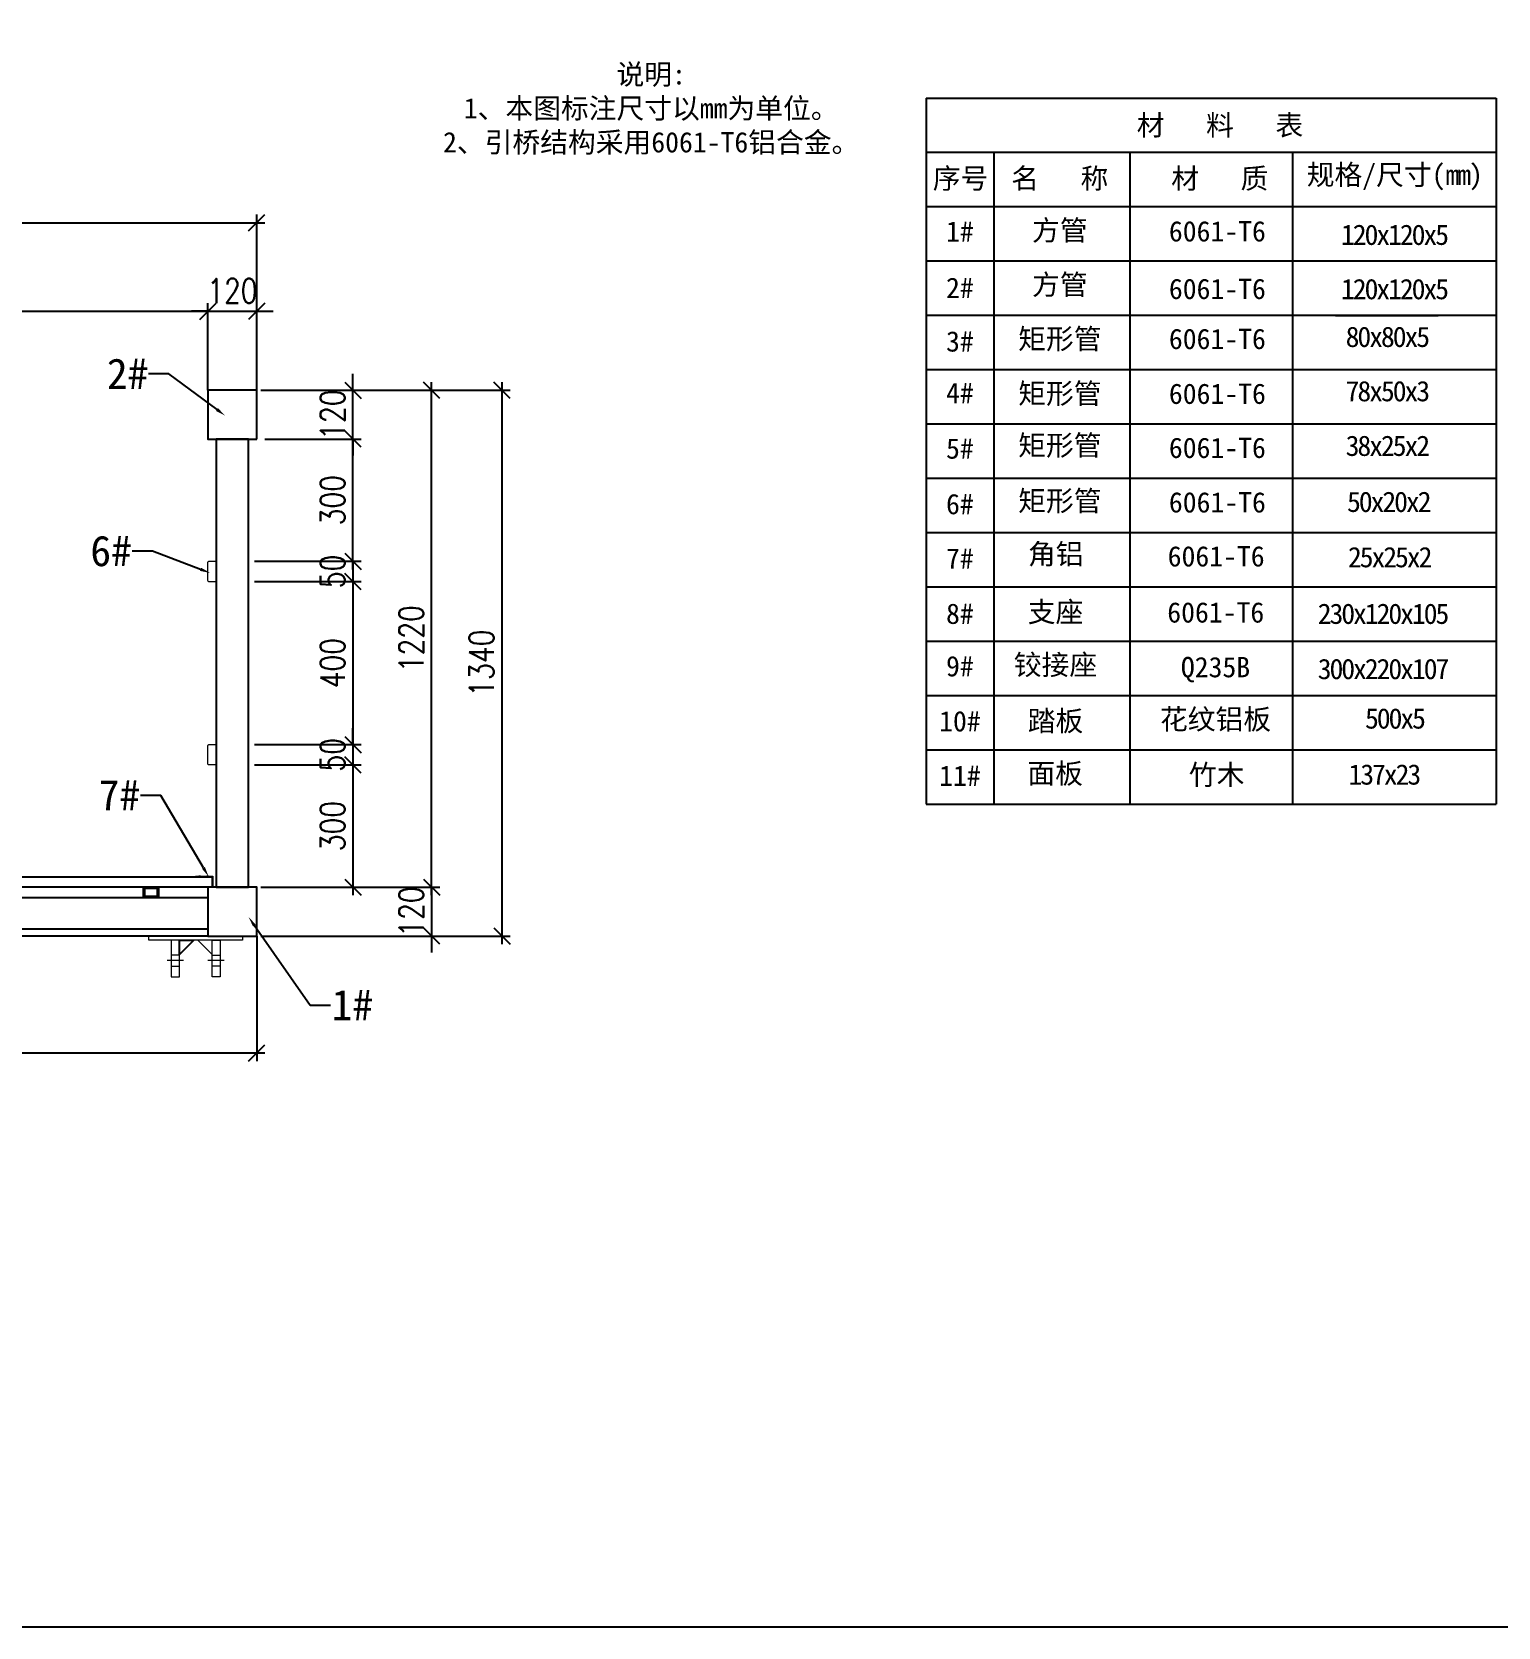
# Model space of a CAD drawing. Extents: x 8796 to 116961, y 24572 to 132726.
# Drawn here: x 50813 to 61614, y 32781 to 44529 of the extents above; entities that cross this region are included whole.
import ezdxf
from ezdxf import colors
from ezdxf.entities.mleader import LeaderData, LeaderLine
from ezdxf.math import Vec2, Vec3

# ---------------------------------------------------------------- set-up
doc = ezdxf.new("R2010")
doc.units = 0
doc.header["$LTSCALE"] = 1000
doc.header["$MEASUREMENT"] = 0
doc.linetypes.add('DASHDOT', pattern=[1, 0.5, -0.25, 0, -0.25])
for name, color, linetype, lineweight in [('图框', 7, 'Continuous', 13), ('型材', 7, 'Continuous', 15), ('结构', 52, 'Continuous', 18)]:
    doc.layers.add(name, color=color, linetype=linetype, lineweight=lineweight)
for name, color, linetype in [('文字', 7, 'Continuous'), ('标注', 9, 'Continuous'), ('连接端梁', 130, 'Continuous'), ('铝横梁', 220, 'Continuous'), ('铝通', 4, 'Continuous'), ('面板', 44, 'Continuous')]:
    doc.layers.add(name, color=color, linetype=linetype)
doc.styles.add('Arial', font='')
doc.styles.add('HZTXT', font='txtw.shx', dxfattribs={"width": 0.8, "bigfont": 'hztxtw.shx'})
doc.styles.get('Arial').set_extended_font_data('STXihei')
doc.dimstyles.new('DIM-40-SC0.5', dxfattribs={"dimscale": 40, "dimtxt": 3, "dimasz": 2, "dimexe": 1, "dimexo": 1, "dimgap": 1, "dimtad": 1, "dimdec": 1, "dimlfac": 0.5, "dimdsep": 46, "dimtxsty": 'HZTXT', "dimblk": 'OBLIQUE', "dimcen": 0, "dimdle": 1, "dimclrd": 9, "dimclre": 9, "dimclrt": 2, "dimadec": 1, "dimazin": 0, "dimtfac": 1, "dimtdec": 1, "dimtix": 1, "dimtmove": 2, "dimatfit": 3, "dimldrblk": 'OBLIQUE', "dimfxl": 0, "dimtolj": 1, "dimtzin": 0, "dimarcsym": 0})

# ---------------------------------------------------------------- blocks, each defined once
blk = doc.blocks.new('_Oblique')
at = {"color": 0, "linetype": 'ByBlock', "lineweight": -2}
blk.add_line((-0.5, -0.5), (0.5, 0.5), dxfattribs=at)
blk = doc.blocks.new('*D306')
at = {"layer": 'Defpoints', "color": 0, "transparency": 16777216}
for p in [(45439.6, 43591.7), (40919.6, 43163.8), (45439.6, 43163.8)]:
    blk.add_point(p, dxfattribs=at)
at = {"layer": '标注', "color": 9, "lineweight": -2, "transparency": 16777216}
for p, q in [((40919.6, 43203.8), (40919.6, 43631.7)), ((45439.6, 43203.8), (45439.6, 43631.7)), ((40879.6, 43591.7), (45479.6, 43591.7))]:
    blk.add_line(p, q, dxfattribs=at)
at = {"layer": '标注', "color": 9, "lineweight": -2, "transparency": 16777216, "xscale": 80, "yscale": 80, "zscale": 80, "rotation": 180}
blk.add_blockref('_Oblique', (40919.6, 43591.7), dxfattribs=at)
at = {"layer": '标注', "color": 9, "lineweight": -2, "transparency": 16777216, "xscale": 80, "yscale": 80, "zscale": 80}
blk.add_blockref('_Oblique', (45439.6, 43591.7), dxfattribs=at)
at = {"layer": '标注', "color": 2, "transparency": 16777216, "insert": (43179.6, 43691.7), "char_height": 120, "attachment_point": 5, "style": 'HZTXT'}
blk.add_mtext('\\A1;2260', dxfattribs=at)
blk = doc.blocks.new('*D307')
at = {"layer": 'Defpoints', "color": 0, "transparency": 16777216}
for p in [(45679.6, 43591.7), (45439.6, 43163.8, 0), (45679.6, 43145.8)]:
    blk.add_point(p, dxfattribs=at)
at = {"layer": '标注', "color": 9, "lineweight": -2, "transparency": 16777216}
for p, q in [((45439.6, 43203.8), (45439.6, 43631.7)), ((45679.6, 43185.8), (45679.6, 43631.7)), ((45439.6, 43591.7), (45359.6, 43591.7)), ((45439.6, 43591.7), (45679.6, 43591.7)), ((45679.6, 43591.7), (45759.6, 43591.7))]:
    blk.add_line(p, q, dxfattribs=at)
at = {"layer": '标注', "color": 9, "lineweight": -2, "transparency": 16777216, "xscale": 80, "yscale": 80, "zscale": 80}
blk.add_blockref('_Oblique', (45439.6, 43591.7), dxfattribs=at)
at = {"layer": '标注', "color": 9, "lineweight": -2, "transparency": 16777216, "xscale": 80, "yscale": 80, "zscale": 80, "rotation": 180}
blk.add_blockref('_Oblique', (45679.6, 43591.7), dxfattribs=at)
at = {"layer": '标注', "color": 2, "transparency": 16777216, "insert": (45559.6, 43691.7), "char_height": 120, "attachment_point": 5, "style": 'HZTXT'}
blk.add_mtext('\\A1;120', dxfattribs=at)
blk = doc.blocks.new('*D308')
at = {"layer": 'Defpoints', "color": 0, "transparency": 16777216}
for p in [(45679.6, 44026.3), (40679.6, 43163.8), (45679.6, 43163.8)]:
    blk.add_point(p, dxfattribs=at)
at = {"layer": '标注', "color": 9, "lineweight": -2, "transparency": 16777216}
for p, q in [((40639.6, 44026.3), (45719.6, 44026.3)), ((40679.6, 43203.8), (40679.6, 44066.3)), ((45679.6, 43203.8), (45679.6, 44066.3))]:
    blk.add_line(p, q, dxfattribs=at)
at = {"layer": '标注', "color": 9, "lineweight": -2, "transparency": 16777216, "xscale": 80, "yscale": 80, "zscale": 80, "rotation": 180}
blk.add_blockref('_Oblique', (40679.6, 44026.3), dxfattribs=at)
at = {"layer": '标注', "color": 9, "lineweight": -2, "transparency": 16777216, "xscale": 80, "yscale": 80, "zscale": 80}
blk.add_blockref('_Oblique', (45679.6, 44026.3), dxfattribs=at)
at = {"layer": '标注', "color": 2, "transparency": 16777216, "insert": (43179.6, 44126.3), "char_height": 120, "attachment_point": 5, "style": 'HZTXT'}
blk.add_mtext('\\A1;2500', dxfattribs=at)
blk = doc.blocks.new('*D309')
at = {"layer": 'Defpoints', "color": 0, "transparency": 16777216}
for p in [(40679.6, 40563.8), (45679.6, 40563.8), (45679.6, 39950)]:
    blk.add_point(p, dxfattribs=at)
at = {"layer": '标注', "color": 9, "lineweight": -2, "transparency": 16777216}
for p, q in [((40679.6, 40523.8), (40679.6, 39910)), ((45679.6, 40523.8), (45679.6, 39910)), ((40639.6, 39950), (45719.6, 39950))]:
    blk.add_line(p, q, dxfattribs=at)
at = {"layer": '标注', "color": 9, "lineweight": -2, "transparency": 16777216, "xscale": 80, "yscale": 80, "zscale": 80, "rotation": 180}
blk.add_blockref('_Oblique', (40679.6, 39950), dxfattribs=at)
at = {"layer": '标注', "color": 9, "lineweight": -2, "transparency": 16777216, "xscale": 80, "yscale": 80, "zscale": 80}
blk.add_blockref('_Oblique', (45679.6, 39950), dxfattribs=at)
at = {"layer": '标注', "color": 2, "transparency": 16777216, "insert": (43179.6, 40050), "char_height": 120, "attachment_point": 5, "style": 'HZTXT'}
blk.add_mtext('\\A1;2500', dxfattribs=at)
blk = doc.blocks.new('*D310')
at = {"layer": 'Defpoints', "color": 0, "transparency": 16777216}
for p in [(45659.5, 43203.8, 0), (46538.1, 43203.8), (45659.5, 40763.8)]:
    blk.add_point(p, dxfattribs=at)
at = {"layer": '标注', "color": 9, "lineweight": -2, "transparency": 16777216}
for p, q in [((46538.1, 40723.8), (46538.1, 43243.8)), ((45699.5, 43203.8), (46578.1, 43203.8)), ((45699.5, 40763.8), (46578.1, 40763.8))]:
    blk.add_line(p, q, dxfattribs=at)
at = {"layer": '标注', "color": 9, "lineweight": -2, "transparency": 16777216, "xscale": 80, "yscale": 80, "zscale": 80}
for p, rotation in [((46538.1, 43203.8), 90), ((46538.1, 40763.8), 270)]:
    blk.add_blockref('_Oblique', p, dxfattribs=dict(at, rotation=rotation))
at = {"layer": '标注', "color": 2, "transparency": 16777216, "insert": (46438.1, 41983.8), "char_height": 120, "attachment_point": 5, "rotation": 90, "style": 'HZTXT'}
blk.add_mtext('\\A1;1220', dxfattribs=at)
blk = doc.blocks.new('*D311')
at = {"layer": 'Defpoints', "color": 0, "transparency": 16777216}
for p in [(45659.5, 43203.8, 0), (45659.5, 40523.8, 0), (46883.2, 40523.8)]:
    blk.add_point(p, dxfattribs=at)
at = {"layer": '标注', "color": 9, "lineweight": -2, "transparency": 16777216}
for p, q in [((46883.2, 43243.8), (46883.2, 40483.8)), ((45699.5, 43203.8), (46923.2, 43203.8)), ((45699.5, 40523.8), (46923.2, 40523.8))]:
    blk.add_line(p, q, dxfattribs=at)
at = {"layer": '标注', "color": 9, "lineweight": -2, "transparency": 16777216, "xscale": 80, "yscale": 80, "zscale": 80}
for p, rotation in [((46883.2, 43203.8), 90), ((46883.2, 40523.8), 270)]:
    blk.add_blockref('_Oblique', p, dxfattribs=dict(at, rotation=rotation))
at = {"layer": '标注', "color": 2, "transparency": 16777216, "insert": (46783.2, 41863.8), "char_height": 120, "attachment_point": 5, "rotation": 90, "style": 'HZTXT'}
blk.add_mtext('\\A1;1340', dxfattribs=at)
blk = doc.blocks.new('*D312')
at = {"layer": 'Defpoints', "color": 0, "transparency": 16777216}
for p in [(45659.5, 40763.8, 0), (45659.5, 40523.8), (46538.1, 40523.8)]:
    blk.add_point(p, dxfattribs=at)
at = {"layer": '标注', "color": 9, "lineweight": -2, "transparency": 16777216}
for p, q in [((46538.1, 40763.8), (46538.1, 40843.8)), ((45699.5, 40763.8), (46578.1, 40763.8)), ((46538.1, 40763.8), (46538.1, 40523.8)), ((45699.5, 40523.8), (46578.1, 40523.8)), ((46538.1, 40523.8), (46538.1, 40443.8))]:
    blk.add_line(p, q, dxfattribs=at)
at = {"layer": '标注', "color": 9, "lineweight": -2, "transparency": 16777216, "xscale": 80, "yscale": 80, "zscale": 80}
for p, rotation in [((46538.1, 40763.8), 270), ((46538.1, 40523.8), 90)]:
    blk.add_blockref('_Oblique', p, dxfattribs=dict(at, rotation=rotation))
at = {"layer": '标注', "color": 2, "transparency": 16777216, "insert": (46438.1, 40643.8), "char_height": 120, "attachment_point": 5, "rotation": 90, "style": 'HZTXT'}
blk.add_mtext('\\A1;120', dxfattribs=at)
blk = doc.blocks.new('*D281')
at = {"layer": 'Defpoints', "color": 0, "transparency": 16777216}
for p in [(45679.6, 43203.8, 0), (46151.9, 43203.8), (45679.6, 42963.8, 0)]:
    blk.add_point(p, dxfattribs=at)
at = {"layer": '标注', "color": 9, "lineweight": -2, "transparency": 16777216}
for p, q in [((46151.9, 43203.8), (46151.9, 43283.8)), ((45719.6, 43203.8), (46191.9, 43203.8)), ((46151.9, 42963.8), (46151.9, 43203.8)), ((45719.6, 42963.8), (46191.9, 42963.8)), ((46151.9, 42963.8), (46151.9, 42883.8))]:
    blk.add_line(p, q, dxfattribs=at)
at = {"layer": '标注', "color": 9, "lineweight": -2, "transparency": 16777216, "xscale": 80, "yscale": 80, "zscale": 80}
for p, rotation in [((46151.9, 43203.8), 270), ((46151.9, 42963.8), 90)]:
    blk.add_blockref('_Oblique', p, dxfattribs=dict(at, rotation=rotation))
at = {"layer": '标注', "color": 2, "transparency": 16777216, "insert": (46051.9, 43083.8), "char_height": 120, "attachment_point": 5, "rotation": 90, "style": 'HZTXT'}
blk.add_mtext('\\A1;120', dxfattribs=at)
blk = doc.blocks.new('*D282')
at = {"layer": 'Defpoints', "color": 0, "transparency": 16777216}
for p in [(45679.6, 42963.8), (46151.9, 42963.8), (45627.6, 42363.8)]:
    blk.add_point(p, dxfattribs=at)
at = {"layer": '标注', "color": 9, "lineweight": -2, "transparency": 16777216}
for p, q in [((46151.9, 42323.8), (46151.9, 43003.8)), ((45719.6, 42963.8), (46191.9, 42963.8)), ((45667.6, 42363.8), (46191.9, 42363.8))]:
    blk.add_line(p, q, dxfattribs=at)
at = {"layer": '标注', "color": 9, "lineweight": -2, "transparency": 16777216, "xscale": 80, "yscale": 80, "zscale": 80}
for p, rotation in [((46151.9, 42963.8), 90), ((46151.9, 42363.8), 270)]:
    blk.add_blockref('_Oblique', p, dxfattribs=dict(at, rotation=rotation))
at = {"layer": '标注', "color": 2, "transparency": 16777216, "insert": (46051.9, 42663.8), "char_height": 120, "attachment_point": 5, "rotation": 90, "style": 'HZTXT'}
blk.add_mtext('\\A1;300', dxfattribs=at)
blk = doc.blocks.new('*D283')
at = {"layer": 'Defpoints', "color": 0, "transparency": 16777216}
for p in [(45627.6, 41363.8, 0), (45659.5, 40763.8, 0), (46151.9, 40763.8)]:
    blk.add_point(p, dxfattribs=at)
at = {"layer": '标注', "color": 9, "lineweight": -2, "transparency": 16777216}
for p, q in [((45667.6, 41363.8), (46191.9, 41363.8)), ((46151.9, 41403.8), (46151.9, 40723.8)), ((45699.5, 40763.8), (46191.9, 40763.8))]:
    blk.add_line(p, q, dxfattribs=at)
at = {"layer": '标注', "color": 9, "lineweight": -2, "transparency": 16777216, "xscale": 80, "yscale": 80, "zscale": 80}
for p, rotation in [((46151.9, 41363.8), 90), ((46151.9, 40763.8), 270)]:
    blk.add_blockref('_Oblique', p, dxfattribs=dict(at, rotation=rotation))
at = {"layer": '标注', "color": 2, "transparency": 16777216, "insert": (46051.9, 41063.8), "char_height": 120, "attachment_point": 5, "rotation": 90, "style": 'HZTXT'}
blk.add_mtext('\\A1;300', dxfattribs=at)
blk = doc.blocks.new('*D284')
at = {"layer": 'Defpoints', "color": 0, "transparency": 16777216}
for p in [(45627.6, 42363.8), (45627.6, 42263.8), (46151.9, 42263.8)]:
    blk.add_point(p, dxfattribs=at)
at = {"layer": '标注', "color": 9, "lineweight": -2, "transparency": 16777216}
for p, q in [((46151.9, 42363.8), (46151.9, 42443.8)), ((45667.6, 42363.8), (46191.9, 42363.8)), ((46151.9, 42363.8), (46151.9, 42263.8)), ((45667.6, 42263.8), (46191.9, 42263.8)), ((46151.9, 42263.8), (46151.9, 42183.8))]:
    blk.add_line(p, q, dxfattribs=at)
at = {"layer": '标注', "color": 9, "lineweight": -2, "transparency": 16777216, "xscale": 80, "yscale": 80, "zscale": 80}
for p, rotation in [((46151.9, 42363.8), 270), ((46151.9, 42263.8), 90)]:
    blk.add_blockref('_Oblique', p, dxfattribs=dict(at, rotation=rotation))
at = {"layer": '标注', "color": 2, "transparency": 16777216, "insert": (46051.9, 42313.8), "char_height": 120, "attachment_point": 5, "rotation": 90, "style": 'HZTXT'}
blk.add_mtext('\\A1;50', dxfattribs=at)
blk = doc.blocks.new('*D285')
at = {"layer": 'Defpoints', "color": 0, "transparency": 16777216}
for p in [(45627.6, 41463.8), (45627.6, 41363.8), (46151.9, 41363.8)]:
    blk.add_point(p, dxfattribs=at)
at = {"layer": '标注', "color": 9, "lineweight": -2, "transparency": 16777216}
for p, q in [((46151.9, 41463.8), (46151.9, 41543.8)), ((45667.6, 41463.8), (46191.9, 41463.8)), ((46151.9, 41463.8), (46151.9, 41363.8)), ((45667.6, 41363.8), (46191.9, 41363.8)), ((46151.9, 41363.8), (46151.9, 41283.8))]:
    blk.add_line(p, q, dxfattribs=at)
at = {"layer": '标注', "color": 9, "lineweight": -2, "transparency": 16777216, "xscale": 80, "yscale": 80, "zscale": 80}
for p, rotation in [((46151.9, 41463.8), 270), ((46151.9, 41363.8), 90)]:
    blk.add_blockref('_Oblique', p, dxfattribs=dict(at, rotation=rotation))
at = {"layer": '标注', "color": 2, "transparency": 16777216, "insert": (46051.9, 41413.8), "char_height": 120, "attachment_point": 5, "rotation": 90, "style": 'HZTXT'}
blk.add_mtext('\\A1;50', dxfattribs=at)
blk = doc.blocks.new('*D286')
at = {"layer": 'Defpoints', "color": 0, "transparency": 16777216}
for p in [(45627.6, 42263.8), (45627.6, 41463.8, 0), (46151.9, 41463.8)]:
    blk.add_point(p, dxfattribs=at)
at = {"layer": '标注', "color": 9, "lineweight": -2, "transparency": 16777216}
for p, q in [((46151.9, 42303.8), (46151.9, 41423.8)), ((45667.6, 42263.8), (46191.9, 42263.8)), ((45667.6, 41463.8), (46191.9, 41463.8))]:
    blk.add_line(p, q, dxfattribs=at)
at = {"layer": '标注', "color": 9, "lineweight": -2, "transparency": 16777216, "xscale": 80, "yscale": 80, "zscale": 80}
for p, rotation in [((46151.9, 42263.8), 90), ((46151.9, 41463.8), 270)]:
    blk.add_blockref('_Oblique', p, dxfattribs=dict(at, rotation=rotation))
at = {"layer": '标注', "color": 2, "transparency": 16777216, "insert": (46051.9, 41863.8), "char_height": 120, "attachment_point": 5, "rotation": 90, "style": 'HZTXT'}
blk.add_mtext('\\A1;400', dxfattribs=at)
blk = doc.blocks.new('*U530')
blk.add_lwpolyline([(-9.9, 80), (-79.9, 10), (-79.9, 80)], close=True)
at = {"layer": '图框'}
for points in [[(-119.9, -100), (-79.9, -100), (-79.9, 80), (-119.9, 80)], [(10.1, 80), (80.1, 10), (80.1, 80)], [(120.1, -100), (80.1, -100), (80.1, 80), (120.1, 80)]]:
    blk.add_lwpolyline(points, close=True, dxfattribs=at)
at = {"layer": '结构', "color": 1, "linetype": 'DASHDOT', "ltscale": 10}
for p, q in [((-59.9, -20), (-139.8, -20)), ((140.1, -20), (60.2, -20))]:
    blk.add_line(p, q, dxfattribs=at)
at = {"layer": '结构', "color": 3}
blk.add_lwpolyline([(-230, 100), (230, 100), (230, 80), (-230, 80)], close=True, dxfattribs=at)
at = {"layer": '结构', "color": 1, "linetype": 'DASHDOT', "ltscale": 10}
for points in [[(-119.9, -47), (-79.9, -47), (-79.9, 7), (-119.9, 7)], [(120.1, -47), (80.1, -47), (80.1, 7), (120.1, 7)]]:
    blk.add_lwpolyline(points, close=True, dxfattribs=at)
blk = doc.blocks.new('*U531')
at = {"color": 0, "linetype": 'ByBlock', "lineweight": -2, "transparency": 16777216}
for p in [(0, 0), (2200, 0), (4400, 0)]:
    blk.add_blockref('*U530', p, dxfattribs=at)
blk = doc.blocks.new('asfsdfsdfgf')
at = {"elevation": 0}
for points in [[(45197.72, 40763.81), (45121.72, 40763.81), (45121.72, 40713.81), (45197.72, 40713.81)], [(45191.72, 40757.81), (45127.72, 40757.81), (45127.72, 40719.81), (45191.72, 40719.81)]]:
    blk.add_lwpolyline(points, close=True, dxfattribs=at)
at = {"layer": '型材', "elevation": 0}
for points in [[(45444.58, 42263.77, -0.4142136), (45439.58, 42268.77), (45439.58, 42358.77, -0.4142136), (45444.58, 42363.77), (45474.58, 42363.77, -0.4142136), (45479.58, 42358.77), (45479.58, 42268.77, -0.4142136), (45474.58, 42263.77)], [(45444.58, 41363.77, -0.4142136), (45439.58, 41368.77), (45439.58, 41458.77, -0.4142136), (45444.58, 41463.77), (45474.58, 41463.77, -0.4142136), (45479.58, 41458.77), (45479.58, 41368.77, -0.4142136), (45474.58, 41363.77)]]:
    blk.add_lwpolyline(points, format="xyb", close=True, dxfattribs=at)
at = {"layer": '型材', "color": 4, "elevation": 0}
blk.add_lwpolyline([(45441.67, 40819.9, -0.4142136), (45442.8, 40819.9), (45444.67, 40818.04, 0.1989124), (45445.23, 40817.81), (45461.57, 40817.81, -0.4142136), (45463.57, 40815.81), (45463.57, 40770.81, -0.4142136), (45462.57, 40769.81), (45460.57, 40769.81, -0.4142136), (45459.57, 40770.81), (45459.57, 40813.81), (45374.17, 40813.81, -0.6656441), (45373.75, 40814.83, -0.2007367), (45380.87, 40817.81), (45391.92, 40817.81, 0.1989124), (45392.48, 40818.04), (45394.35, 40819.9, -0.4142136), (45395.48, 40819.9), (45397.01, 40818.37, 0.4142136), (45398.14, 40818.37), (45399.67, 40819.9, -0.4142136), (45400.8, 40819.9), (45402.67, 40818.04, 0.1989124), (45403.23, 40817.81), (45433.92, 40817.81, 0.1989124), (45434.48, 40818.04), (45436.35, 40819.9, -0.4142136), (45437.48, 40819.9), (45439.01, 40818.37, 0.4142136), (45440.14, 40818.37)], format="xyb", close=True, dxfattribs=at)
at = {"layer": '连接端梁', "elevation": 0}
blk.add_lwpolyline([(45439.58, 40523.81), (40919.55, 40523.81)], dxfattribs=at)
at = {"layer": '铝横梁', "color": 6, "elevation": 0}
blk.add_lwpolyline([(45639.58, 42963.8), (45479.58, 42963.8), (45479.58, 40763.81), (45639.58, 40763.81)], close=True, dxfattribs=at)
at = {"layer": '铝横梁', "color": 11, "elevation": 0}
blk.add_lwpolyline([(40919.55, 40557.81), (40919.55, 40713.81), (45439.57, 40713.81), (45439.57, 40557.81)], close=True, dxfattribs=at)
at = {"layer": '铝通', "elevation": 0}
for points in [[(45679.58, 42963.8), (45679.58, 43203.8), (45439.58, 43203.8), (45439.58, 42963.8), (45679.58, 42963.8)], [(45679.58, 40523.81), (45679.58, 40763.81), (45439.58, 40763.81), (45439.58, 40523.81), (45679.58, 40523.81)]]:
    blk.add_lwpolyline(points, dxfattribs=at)
at = {"layer": '面板', "elevation": 0}
blk.add_lwpolyline([(40899.55, 40763.81), (40899.55, 40813.81), (45459.57, 40813.81), (45459.57, 40763.81)], close=True, dxfattribs=at)
blk.add_blockref('*U531', (40979.55, 40423.81, 0))
at = {"layer": '标注'}
for base, p1, p2, picture, middle in [((45679.58, 44026.25, 0), (40679.55, 43163.8, 0), (45679.58, 43163.8, 0), '*D308', (43179.56, 44126.25, 0)), ((45439.58, 43591.72, 0), (40919.55, 43163.8, 0), (45439.58, 43163.8, 0), '*D306', (43179.56, 43691.72, 0)), ((45679.58, 43591.72, 0), (45439.58, 43163.8, 0), (45679.58, 43145.8, 0), '*D307', (45559.58, 43691.72, 0)), ((45679.58, 39950.03, 0), (40679.55, 40563.81, 0), (45679.58, 40563.81, 0), '*D309', (43179.56, 40050.03, 0))]:
    dim = blk.add_linear_dim(base=base, p1=p1, p2=p2, dimstyle='DIM-40-SC0.5', dxfattribs=at)
    dim.commit()
    dim.dimension.update_dxf_attribs({"geometry": picture, "text_midpoint": middle})
for base, p1, p2, picture, middle in [((46538.06, 43203.8, 0), (45659.47, 40763.81, 0), (45659.47, 43203.8, 0), '*D310', (46438.06, 41983.8, 0)), ((46883.23, 40523.81, 0), (45659.47, 43203.8, 0), (45659.47, 40523.81, 0), '*D311', (46783.23, 41863.8, 0)), ((46151.87, 43203.8, 0), (45679.58, 42963.8, 0), (45679.58, 43203.8, 0), '*D281', (46051.87, 43083.8, 0)), ((46151.87, 42963.8, 0), (45627.58, 42363.77, 0), (45679.58, 42963.8, 0), '*D282', (46051.87, 42663.79, 0)), ((46151.87, 42263.77, 0), (45627.58, 42363.77, 0), (45627.58, 42263.77, 0), '*D284', (46051.87, 42313.77, 0)), ((46151.87, 41463.77, 0), (45627.58, 42263.77, 0), (45627.58, 41463.77, 0), '*D286', (46051.87, 41863.77, 0)), ((46151.87, 41363.77, 0), (45627.58, 41463.77, 0), (45627.58, 41363.77, 0), '*D285', (46051.87, 41413.77, 0)), ((46151.87, 40763.81, 0), (45627.58, 41363.77, 0), (45659.47, 40763.81, 0), '*D283', (46051.87, 41063.79, 0)), ((46538.06, 40523.81, 0), (45659.47, 40763.81, 0), (45659.47, 40523.81, 0), '*D312', (46438.06, 40643.81, 0))]:
    dim = blk.add_linear_dim(base=base, p1=p1, p2=p2, angle=90, dimstyle='DIM-40-SC0.5', dxfattribs=at)
    dim.commit()
    dim.dimension.update_dxf_attribs({"geometry": picture, "text_midpoint": middle})
at = {"layer": '标注', "color": 6}
ml = blk.add_multileader_mtext('Standard', dxfattribs=at)
ml.set_content('2#', color=6, style='Arial')
ml.set_leader_properties(color=9)
ml.build(insert=Vec2(0, 0))
ml.multileader.update_dxf_attribs({"dogleg_length": 100, "arrow_head_size": 50})
ctx = ml.context
ctx.base_point, ctx.char_height, ctx.arrow_head_size, ctx.landing_gap_size, ctx.plane_origin = Vec3(44896.36, 43284.85, 0), 150, 50, 1, Vec3(44248.36, 43748.58, 0)
ctx.text_align_type = 2
notes = []
notes.append((ctx, [(0, (1, 1, 0), (45248.36, 43284.85, 0), (-1, 0), 100, [(0, [(45524.25, 43078.72, 0)], 0, [])])]))
ctx.mtext.insert, ctx.mtext.alignment, ctx.mtext.flow_direction = Vec3(45147.36, 43359.85, 0), 3, 5
ml = blk.add_multileader_mtext('Standard', dxfattribs=at)
ml.set_content('6#', color=6, style='Arial')
ml.set_leader_properties(color=9)
ml.build(insert=Vec2(0, 0))
ml.multileader.update_dxf_attribs({"dogleg_length": 100, "arrow_head_size": 50})
ctx = ml.context
ctx.base_point, ctx.char_height, ctx.arrow_head_size, ctx.landing_gap_size, ctx.plane_origin = Vec3(44815.03, 42413.14, 0), 150, 50, 1, Vec3(45727.58, 43679.75, 0)
ctx.text_align_type = 2
notes.append((ctx, [(1, (1, 1, 0), (45167.03, 42413.14, 0), (-1, 0), 100, [(0, [(45450.52, 42306.74, 0)], 0, [])])]))
ctx.mtext.insert, ctx.mtext.alignment, ctx.mtext.flow_direction = Vec3(45066.03, 42489.94, 0), 3, 5
ml = blk.add_multileader_mtext('Standard', dxfattribs=at)
ml.set_content('7#', color=6, style='Arial')
ml.set_leader_properties(color=9)
ml.build(insert=Vec2(0, 0))
ml.multileader.update_dxf_attribs({"dogleg_length": 100, "arrow_head_size": 50})
ctx = ml.context
ctx.base_point, ctx.char_height, ctx.arrow_head_size, ctx.landing_gap_size, ctx.plane_origin = Vec3(44856.24, 41213.83, 0), 150, 50, 1, Vec3(46061.56, 42476.48, 0)
ctx.text_align_type = 2
notes.append((ctx, [(1, (1, 1, 0), (45208.24, 41213.83, 0), (-1, 0), 100, [(0, [(45442.97, 40815.54, 0)], 0, [])])]))
ctx.mtext.insert, ctx.mtext.alignment, ctx.mtext.flow_direction = Vec3(45107.24, 41290.64, 0), 3, 5
ml = blk.add_multileader_mtext('Standard', dxfattribs=at)
ml.set_content('1#', color=6, style='Arial')
ml.set_leader_properties(color=9)
ml.build(insert=Vec2(0, 0))
ml.multileader.update_dxf_attribs({"dogleg_length": 100, "arrow_head_size": 50})
ctx = ml.context
ctx.base_point, ctx.char_height, ctx.arrow_head_size, ctx.landing_gap_size, ctx.plane_origin = Vec3(46040.95, 40185.34, 0), 150, 50, 1, Vec3(42771.21, 41041.93, 0)
ctx.text_align_type = 2
notes.append((ctx, [(0, (1, 1, 0), (45940.95, 40185.34, 0), (1, 0), 100, [(0, [(45639.49, 40616.4, 0)], 0, [])])]))
ctx.mtext.insert, ctx.mtext.alignment, ctx.mtext.flow_direction = Vec3(46251.18, 40260.34, 0), 3, 5
for ctx, leaders in notes:
    for number, flags, end, landing, length, lines in leaders:
        leader = LeaderData()
        leader.index, (leader.has_last_leader_line, leader.has_dogleg_vector, leader.attachment_direction) = number, flags
        leader.last_leader_point, leader.dogleg_vector, leader.dogleg_length = Vec3(end), Vec3(landing), length
        for number, points, colour, breaks in lines:
            line = LeaderLine()
            line.index, line.vertices, line.color, line.breaks = number, Vec3.list(points), colors.encode_raw_color(colour), breaks
            leader.lines.append(line)
        ctx.leaders.append(leader)

msp = doc.modelspace()

# ---------------------------------------------------------------- linework, layer by layer
msp.add_lwpolyline([(16939.03, 62433.28), (63225.19, 62433.28), (63225.19, 32781.23), (16939.03, 32781.23)], close=True)
at = {"layer": '文字', "color": 0}
for p, q in [((57400.58, 44042.18, 0), (57400.58, 38842.21, 0)), ((57400.58, 44042.18, 0), (61600.63, 44042.18, 0)), ((61600.63, 44042.18, 0), (61600.63, 38842.21, 0)), ((57400.58, 43642.21, 0), (61600.63, 43642.21, 0)), ((57900.58, 43642.21, 0), (57900.58, 38842.21, 0)), ((58900.61, 43642.21, 0), (58900.61, 38842.21, 0)), ((60100.59, 43642.21, 0), (60100.59, 38842.21, 0)), ((57400.58, 42042.21, 0), (61600.63, 42042.21, 0)), ((57400.58, 41642.21, 0), (61600.63, 41642.21, 0)), ((57400.58, 39242.21, 0), (61600.63, 39242.21, 0)), ((57400.58, 38842.21, 0), (61600.63, 38842.21, 0))]:
    msp.add_line(p, q, dxfattribs=at)

# ---------------------------------------------------------------- block references
at = {"layer": '连接端梁', "color": 0, "xscale": 1.5, "yscale": 1.5, "zscale": 1.5}
msp.add_blockref('asfsdfsdfgf', (-16049.59, -22915.38), dxfattribs=at)

# ---------------------------------------------------------------- texts
at = {"layer": '文字', "color": 0, "insert": (55375.21, 43957.81, 0), "char_height": 150, "attachment_point": 5, "style": 'Arial'}
msp.add_mtext_dynamic_manual_height_columns('{\\fSimSun|b0|i0|c134|p2;说明}:\\P1{\\fSimSun|b0|i0|c134|p2;、本图标注尺寸以}mm{\\fSimSun|b0|i0|c134|p2;为单位。\\P}2{\\fSimSun|b0|i0|c134|p2;、引桥结构采用}6061-T6{\\fSimSun|b0|i0|c134|p2;铝合金。}', width=3568.7865, gutter_width=12.5, heights=[0], dxfattribs=at)
at = {"layer": '文字', "color": 0, "char_height": 150, "attachment_point": 5, "style": 'Arial'}
for s, insert in [('材   料   表', (59565.56, 43834.14, 0)), ('序号', (57654.35, 43441.96, 0)), ('名   称', (58385.24, 43441.96, 0)), ('材   质', (59563.99, 43441.96, 0)), ('规格/尺寸({\\T0.85;mm})', (60853.22, 43457.35, 0)), ('1#', (57649.53, 43059.51, 0)), ('方管', (58385.84, 43059.51, 0)), ('6061-T6', (59546.31, 43059.51, 0)), ('方管', (58385.84, 42659.51, 0)), ('2#', (57649.53, 42644.44, 0)), ('6061-T6', (59546.31, 42635.27, 0)), ('3#', (57649.53, 42248.42, 0)), ('矩形管', (58385.84, 42259.51, 0)), ('6061-T6', (59546.31, 42266.88, 0)), ('4#', (57649.53, 41869.66, 0)), ('矩形管', (58385.84, 41857.49, 0)), ('6061-T6', (59546.31, 41863.22, 0)), ('5#', (57649.53, 41459.71, 0)), ('矩形管', (58385.84, 41475.63, 0)), ('6061-T6', (59546.31, 41464.89, 0)), ('6#', (57649.53, 41050.67, 0)), ('矩形管', (58385.84, 41066.58, 0)), ('6061-T6', (59546.31, 41063.48, 0)), ('角铝', (58355.42, 40674.77, 0)), ('7#', (57649.53, 40651.14, 0)), ('6061-T6', (59537.53, 40665.84, 0)), ('8#', (57649.53, 40243.24, 0)), ('支座', (58353.83, 40249.2, 0)), ('6061-T6', (59534.38, 40252.78, 0)), ('铰接座', (58353.83, 39860.17, 0)), ('9#', (57649.53, 39856.77, 0)), ('Q235B', (59532.57, 39832.15, 0)), ('10#', (57649.53, 39451.24, 0)), ('踏板', (58353.83, 39446.4, 0)), ('{\\fSimSun|b0|i0|c134|p2;花纹铝板}', (59532.57, 39458.67, 0)), ('11#', (57649.53, 39051.24, 0)), ('面板', (58350.84, 39059.81, 0)), ('竹木', (59541.06, 39050.16, 0))]:
    msp.add_mtext(s, dxfattribs=dict(at, insert=insert))

# ---------------------------------------------------------------- next in the draw order: texts
at = {"layer": '文字', "color": 0, "char_height": 150, "attachment_point": 5, "style": 'Arial', "bg_fill": 2}
for s, insert in [('{\\T0.85;120x120x5}', (60847.42, 43034.03, 0)), ('{\\T0.85;80x80x5}', (60794.71, 42282.35, 0)), ('{\\T0.85;78x50x3}', (60794.71, 41882.35, 0)), ('{\\T0.85;38x25x2}', (60794.71, 41480.07, 0)), ('{\\T0.85;25x25x2}', (60811.71, 40659.84, 0)), ('{\\T0.85;230x120x105}', (60762.7, 40243.05, 0)), ('{\\T0.85;300x220x107}', (60762.7, 39836.22, 0)), ('{\\T0.85;500x5}', (60850.86, 39471.92, 0)), ('{\\T0.85;137x23}', (60772.46, 39059.15, 0))]:
    msp.add_mtext(s, dxfattribs=dict(at, insert=insert))
at = {"layer": '文字', "color": 0, "insert": (60805.07, 41067.3, 0), "char_height": 150, "width": 974.2857, "attachment_point": 5, "style": 'Arial', "bg_fill": 2}
msp.add_mtext('{\\T0.85;50x20x2}', dxfattribs=at)

# ---------------------------------------------------------------- next in the draw order: linework, layer by layer
at = {"layer": '文字', "color": 0}
for p, q in [((57400.58, 43242.21, 0), (61600.63, 43242.21, 0)), ((57400.58, 42842.21, 0), (61600.63, 42842.21, 0)), ((57400.58, 42442.21, 0), (61600.63, 42442.21, 0)), ((57400.58, 41242.21, 0), (61600.63, 41242.21, 0)), ((57400.58, 40842.21, 0), (61600.63, 40842.21, 0)), ((57400.58, 40442.21, 0), (61600.63, 40442.21, 0)), ((57400.58, 40042.21, 0), (61600.63, 40042.21, 0)), ((57400.58, 39642.21, 0), (61600.63, 39642.21, 0))]:
    msp.add_line(p, q, dxfattribs=at)

# ---------------------------------------------------------------- next in the draw order: texts
at = {"layer": '文字', "color": 0, "insert": (60847.42, 42634.03, 0), "char_height": 150, "attachment_point": 5, "style": 'Arial', "bg_fill": 2}
msp.add_mtext('{\\T0.85;120x120x5}', dxfattribs=at)

doc.saveas('drawing.dxf')
